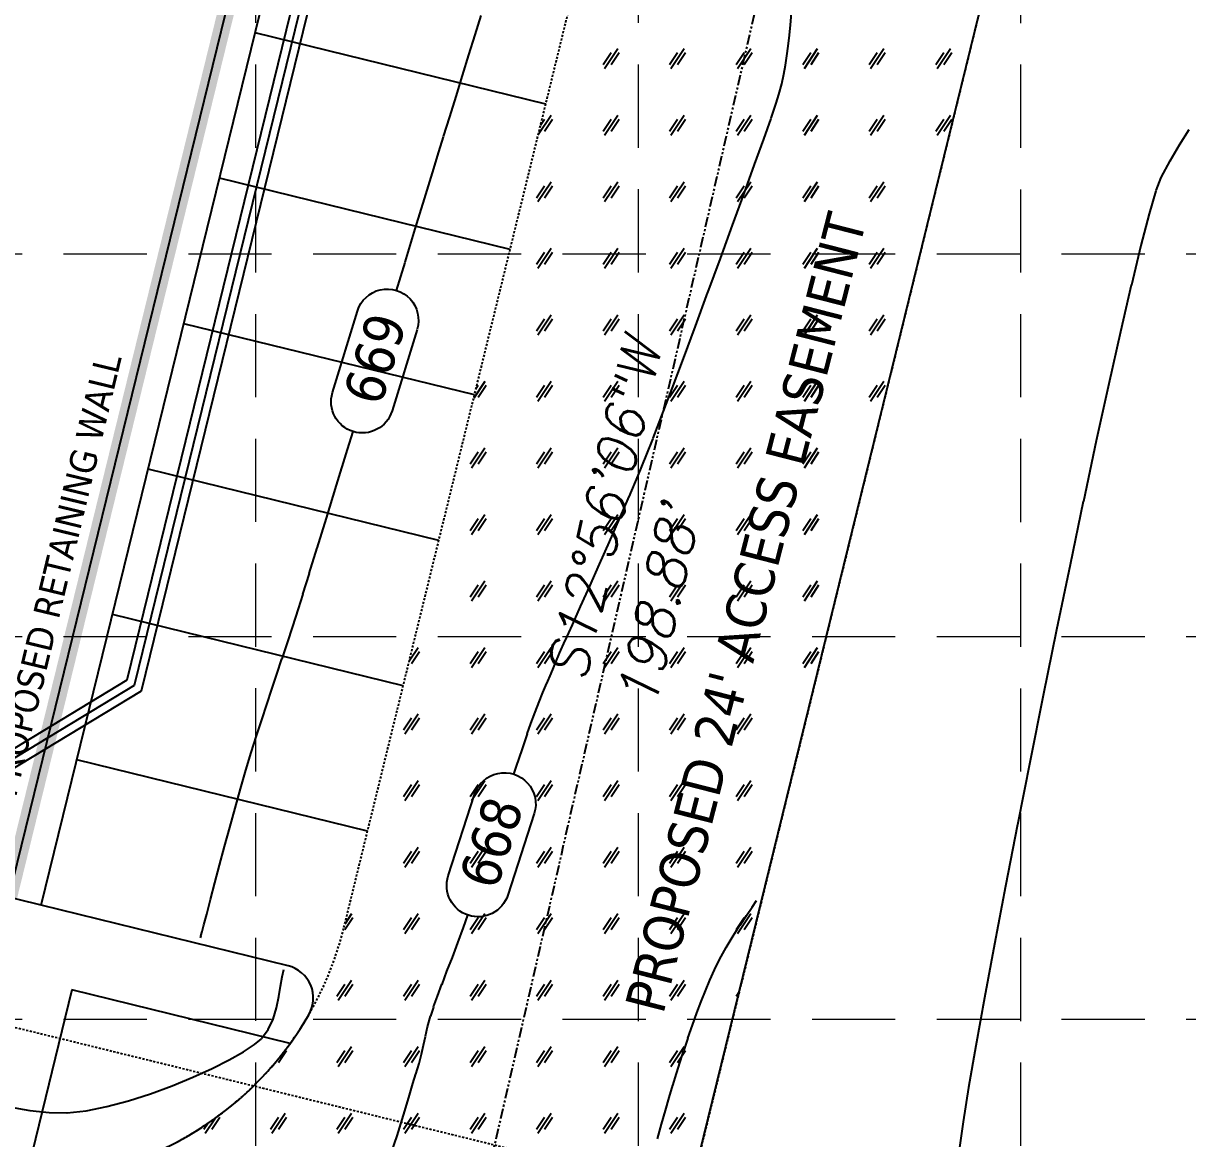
# Model space of a CAD drawing. Header units: inches. Extents: x 6967 to 7890, y 13663 to 15138.
# Drawn here: x 7506.7 to 7576.7, y 14117.3 to 14184.3 of the extents above; entities that cross this region are included whole.
import ezdxf

# ---------------------------------------------------------------- set-up
doc = ezdxf.new("R2010")
doc.units = ezdxf.units.IN
doc.header["$MEASUREMENT"] = 0
for name, pattern in [('DASHED', [0.75, 0.5, -0.25]), ('HIDDEN', [0.375, 0.25, -0.125]), ('XGWI003AR$0$HIDDEN2', [0.1875, 0.125, -0.0625]), ('xGWI003pt$0$HIDDEN2', [0.1875, 0.125, -0.0625]), ('xGWI003pt$0$PHANTOM2', [1.25, 0.625, -0.125, 0.125, -0.125, 0.125, -0.125])]:
    doc.linetypes.add(name, pattern=pattern)
for name, color, linetype in [('C-ANNO-SITE-TEXT-N', 2, 'Continuous'), ('C-SITE-BLDG-STBK-N', 7, 'DASHED'), ('GRID', 254, 'HIDDEN'), ('PC', 35, 'Continuous'), ('STORM', 5, 'Continuous'), ('XGWI003AR$0$C-ESMT-ACCS-HTCH-N', 11, 'Continuous'), ('XGWI003AR$0$C-ESMT-ACCS-N', 2, 'XGWI003AR$0$HIDDEN2'), ('XGWI003AR$0$C-PKNG-CURB-FACE-N', 4, 'Continuous'), ('XGWI003AR$0$C-PKNG-STRP-N', 6, 'Continuous'), ('XGWI003AR$0$C-SITE-WALK-N', 2, 'Continuous'), ('XGWI003AR$0$C-STRC-WALL-N', 15, 'XGWI003AR$0$TRACKS'), ('xGWI003pt$0$C-ANNO-BNDY-N', 7, 'Continuous'), ('xGWI003pt$0$C-BNDY-E', 3, 'xGWI003pt$0$PHANTOM2'), ('xGWI003pt$0$C-BNDY-N', 1, 'xGWI003pt$0$PHANTOM2'), ('xGWI003pt$0$TXU-ESMT', 2, 'xGWI003pt$0$HIDDEN2')]:
    doc.layers.add(name, color=color, linetype=linetype)
doc.styles.add('L40', font='TAHOMA.TTF', dxfattribs={"height": 1.6})
doc.styles.add('L50', font='TAHOMA.TTF', dxfattribs={"height": 2})
doc.styles.add('L80', font='TAHOMA.TTF', dxfattribs={"height": 3.2})
doc.styles.add('xGWI003pt$0$ROMANS', font='romans.shx', dxfattribs={"oblique": 13, "height": 2.4})
doc.linetypes.add('XGWI003AR$0$TRACKS', pattern='A,0.15,[130,ltypeshp.shx,S=0.25,R=0,X=0,Y=0],0.15', length=0.3)

msp = doc.modelspace()

# ---------------------------------------------------------------- linework, layer by layer
at = {"layer": 'C-SITE-BLDG-STBK-N'}
msp.add_arc((6024.673, 7268.021), 6960.55, 76.3001427, 80.6559403, dxfattribs=at)
at = {"layer": 'GRID', "color": 252, "linetype": 'HIDDEN', "lineweight": 0, "ltscale": 20}
for p, q in [((7520.646, 13779.362), (7520.646, 15113.571)), ((7543.648, 13779.358), (7543.648, 15113.571)), ((7566.65, 13779.354), (7566.65, 15113.571)), ((6991.593, 14170.477), (7865.68, 14170.477)), ((6991.593, 14147.475), (7865.68, 14147.475)), ((6991.593, 14124.472), (7865.68, 14124.472))]:
    msp.add_line(p, q, dxfattribs=at)
at = {"layer": 'PC', "color": 25}
for points, elevation in [([(7533.833, 14183.653), (7534.192, 14184.807)], 669), ([(7552.803, 14184.239), (7552.864, 14184.95)], 668), ([(7552.655, 14182.966), (7552.739, 14183.634)], 668), ([(7533.072, 14181.196), (7533.457, 14182.44)], 669), ([(7552.266, 14180.704), (7552.393, 14181.283)], 668), ([(7576.752, 14177.938), (7576.158, 14177.017)], 668), ([(7550.64, 14175.854), (7551.185, 14177.379)], 668), ([(7576.158, 14177.017), (7575.599, 14176.06)], 668), ([(7531.266, 14175.347), (7531.654, 14176.61)], 669), ([(7550.011, 14174.111), (7550.64, 14175.854)], 668), ([(7549.319, 14172.21), (7550.011, 14174.111)], 668), ([(7574.77, 14174.277), (7574.363, 14172.891)], 668), ([(7574.363, 14172.891), (7573.865, 14170.976)], 668), ([(7548.586, 14170.208), (7549.319, 14172.21)], 668), ([(7572.637, 14165.799), (7571.933, 14162.661)], 668), ([(7571.933, 14162.661), (7571.184, 14159.238)], 668), ([(7544.535, 14159.391), (7545.061, 14160.757)], 668), ([(7526.167, 14158.714), (7526.498, 14159.794)], 669), ([(7543.636, 14157.16), (7544.12, 14158.338)], 668), ([(7524.896, 14154.58), (7525.508, 14156.57)], 669), ([(7542.516, 14154.541), (7543.095, 14155.882)], 668), ([(7541.916, 14153.174), (7542.516, 14154.541)], 668), ([(7541.314, 14151.817), (7541.916, 14153.174)], 668), ([(7540.177, 14149.28), (7540.728, 14150.507)], 668), ([(7523.212, 14149.146), (7523.488, 14150.025)], 669), ([(7522.872, 14148.085), (7523.212, 14149.146)], 669), ([(7522.226, 14146.132), (7522.544, 14147.086)], 669), ([(7538.916, 14146.466), (7539.253, 14147.224)], 668), ([(7538.687, 14145.939), (7538.916, 14146.466)], 668), ([(7521.609, 14144.3), (7521.915, 14145.208)], 669), ([(7521.304, 14143.391), (7521.609, 14144.3)], 669), ([(7537.444, 14142.934), (7537.68, 14143.539)], 668), ([(7536.972, 14141.63), (7537.185, 14142.242)], 668), ([(7520.376, 14140.506), (7520.69, 14141.509)], 669), ([(7519.076, 14135.998), (7519.397, 14137.162)], 669), ([(7518.468, 14133.727), (7518.765, 14134.846)], 669), ([(7517.93, 14131.672), (7518.188, 14132.662)], 669), ([(7565.728, 14132.463), (7565.063, 14128.972)], 668), ([(7550.487, 14131.199), (7550.753, 14131.604)], 667), ([(7548.927, 14128.787), (7549.344, 14129.48)], 667), ([(7548.531, 14128.059), (7548.927, 14128.787)], 667), ([(7532.143, 14127.345), (7532.464, 14128.182)], 668), ([(7548.224, 14127.429), (7548.531, 14128.059)], 667), ([(7531.844, 14126.563), (7532.143, 14127.345)], 668), ([(7522.036, 14125.824), (7522.141, 14126.461)], 669), ([(7522.141, 14126.461), (7522.233, 14127.016)], 669), ([(7547.174, 14124.84), (7547.427, 14125.525)], 667), ([(7521.396, 14123.842), (7521.687, 14124.473)], 669), ([(7520.995, 14123.297), (7521.396, 14123.842)], 669), ([(7530.842, 14123.437), (7530.977, 14124.006)], 668), ([(7516.863, 14120.976), (7518.018, 14121.504)], 669), ([(7545.94, 14121.204), (7546.16, 14121.906)], 667), ([(7530.098, 14120.608), (7530.272, 14121.173)], 668), ([(7529.852, 14119.761), (7530.098, 14120.608)], 668), ([(7512.997, 14119.555), (7514.316, 14119.979)], 669), ([(7545.284, 14118.978), (7545.507, 14119.751)], 667), ([(7507.062, 14118.974), (7508.227, 14118.856)], 669), ([(7510.448, 14118.966), (7511.695, 14119.21)], 669), ([(7545.049, 14118.159), (7545.284, 14118.978)], 667)]:
    msp.add_lwpolyline(points, dxfattribs=dict(at, elevation=elevation))
at = {"layer": 'PC', "color": 25, "extrusion": (0.994281, -0.106791, 0), "elevation": 5994.863}
msp.add_lwpolyline([(14909.089, 668), (14909.698, 668)], dxfattribs=at)
at = {"layer": 'PC', "color": 25, "extrusion": (0.955109, -0.296254, 0), "elevation": 2993.677}
msp.add_lwpolyline([(15777.594, 669), (15778.864, 669)], dxfattribs=at)
at = {"layer": 'PC', "color": 25, "extrusion": (0.988577, -0.150717, 0), "elevation": 5328.779}
msp.add_lwpolyline([(15158.117, 668), (15158.672, 668)], dxfattribs=at)
at = {"layer": 'PC', "color": 25, "extrusion": (0.991349, -0.131253, 0), "elevation": 5625.755}
msp.add_lwpolyline([(15050.983, 668), (15051.578, 668)], dxfattribs=at)
at = {"layer": 'PC', "color": 25, "extrusion": (0.98352, -0.180801, 0), "elevation": 4863.945}
msp.add_lwpolyline([(15313.049, 668), (15313.603, 668)], dxfattribs=at)
at = {"layer": 'PC', "color": 25, "extrusion": (0.955232, -0.295858, 0), "elevation": 3000.212}
msp.add_lwpolyline([(15773.74, 669), (15775.05, 669)], dxfattribs=at)
at = {"layer": 'PC', "color": 25, "extrusion": (0.968854, -0.247634, 0), "elevation": 3805.418}
msp.add_lwpolyline([(15608.553, 668), (15609.224, 668)], dxfattribs=at)
at = {"layer": 'PC', "color": 25, "extrusion": (0.955323, -0.295564, 0), "elevation": 3005.073}
msp.add_lwpolyline([(15771.525, 669), (15772.815, 669)], dxfattribs=at)
at = {"layer": 'PC', "color": 25, "extrusion": (0.953749, -0.300604, 0), "elevation": 2940.228}
msp.add_lwpolyline([(15793.862, 668), (15794.404, 668)], dxfattribs=at)
at = {"layer": 'PC', "color": 25, "extrusion": (0.946149, -0.32373, 0), "elevation": 2554.916}
msp.add_lwpolyline([(15859.788, 668), (15860.751, 668)], dxfattribs=at)
at = {"layer": 'PC', "color": 25, "extrusion": (0.955442, -0.295178, 0), "elevation": 3011.437}
msp.add_lwpolyline([(15769.068, 669), (15770.311, 669)], dxfattribs=at)
at = {"layer": 'PC', "color": 25, "extrusion": (0.943218, -0.332174, 0), "elevation": 2413.059}
msp.add_lwpolyline([(15880.668, 668), (15881.99, 668)], dxfattribs=at)
at = {"layer": 'PC', "color": 25, "extrusion": (0.955726, -0.29426, 0), "elevation": 3026.591}
msp.add_lwpolyline([(15765.21, 669), (15766.166, 669)], dxfattribs=at)
at = {"layer": 'PC', "color": 25, "extrusion": (0.882162, -0.470946, 0), "elevation": 6.745}
msp.add_lwpolyline([(16073.28, 668), (16072.159, 668)], dxfattribs=at)
at = {"layer": 'PC', "color": 25, "extrusion": (0.956039, -0.29324, 0), "elevation": 3043.41}
msp.add_lwpolyline([(15759.017, 669), (15760.65, 669)], dxfattribs=at)
at = {"layer": 'PC', "color": 25, "extrusion": (0.934967, -0.354735, 0), "elevation": 2054.038}
msp.add_lwpolyline([(15940.366, 668), (15939.517, 668)], dxfattribs=at)
at = {"layer": 'PC', "color": 25, "extrusion": (0.956089, -0.293078, 0), "elevation": 3046.076}
msp.add_lwpolyline([(15756.61, 669), (15758.502, 669)], dxfattribs=at)
at = {"layer": 'PC', "color": 25, "extrusion": (0.956111, -0.293006, 0), "elevation": 3047.264}
msp.add_lwpolyline([(15754.281, 669), (15756.38, 669)], dxfattribs=at)
at = {"layer": 'PC', "color": 25, "extrusion": (0.971718, -0.236144, 0), "elevation": 4013.276}
msp.add_lwpolyline([(15558.714, 668), (15556.261, 668)], dxfattribs=at)
at = {"layer": 'PC', "color": 25, "extrusion": (0.956114, -0.292994, 0), "elevation": 3047.464}
msp.add_lwpolyline([(15752.478, 669), (15754.242, 669)], dxfattribs=at)
at = {"layer": 'PC', "color": 25, "extrusion": (0.938385, -0.345591, 0), "elevation": 2186.384}
msp.add_lwpolyline([(15903.66, 668), (15905.837, 668)], dxfattribs=at)
at = {"layer": 'PC', "color": 25, "extrusion": (0.974112, -0.226068, 0), "elevation": 4174.164}
msp.add_lwpolyline([(15513.864, 668), (15510.998, 668)], dxfattribs=at)
at = {"layer": 'PC', "color": 25, "extrusion": (0.937734, -0.347353, 0), "elevation": 2156.503}
msp.add_lwpolyline([(15905.579, 668), (15907.739, 668)], dxfattribs=at)
at = {"layer": 'PC', "color": 25, "linetype": 'Continuous'}
for points, elevation in [([(7525.256, 14162.134), (7526.761, 14167.041)], 669), ([(7532.219, 14133.084), (7533.804, 14137.984)], 668), ([(7537.386, 14136.825), (7535.801, 14131.925)], 668)]:
    msp.add_lwpolyline(points, dxfattribs=dict(at, elevation=elevation))
at = {"layer": 'PC', "color": 25, "linetype": 'Continuous', "extrusion": (0.956079, -0.293108, 0), "elevation": 3047.462}
msp.add_lwpolyline([(15750.967, 669), (15745.835, 669)], dxfattribs=at)
at = {"layer": 'PC', "color": 25, "extrusion": (0.937014, -0.349293, 0), "elevation": 2123.587}
msp.add_lwpolyline([(15907.927, 668), (15910.007, 668)], dxfattribs=at)
at = {"layer": 'PC', "color": 25, "extrusion": (0.936143, -0.35162, 0), "elevation": 2084.058}
msp.add_lwpolyline([(15911.216, 668), (15913.154, 668)], dxfattribs=at)
at = {"layer": 'PC', "color": 25, "extrusion": (0.934987, -0.354682, 0), "elevation": 2031.973}
msp.add_lwpolyline([(15916.22, 668), (15917.952, 668)], dxfattribs=at)
at = {"layer": 'PC', "color": 25, "extrusion": (0.930272, -0.36687, 0), "elevation": 1823.822}
msp.add_lwpolyline([(15938.819, 668), (15939.951, 668)], dxfattribs=at)
at = {"layer": 'PC', "color": 25, "extrusion": (0.955909, -0.293661, 0), "elevation": 3036.466}
msp.add_lwpolyline([(15742.352, 669), (15744.594, 669)], dxfattribs=at)
at = {"layer": 'PC', "color": 25, "extrusion": (0.977846, -0.209324, 0), "elevation": 4439.586}
msp.add_lwpolyline([(15430.39, 668), (15426.661, 668)], dxfattribs=at)
at = {"layer": 'PC', "color": 25, "extrusion": (0.920909, -0.389778, 0), "elevation": 1428.859}
msp.add_lwpolyline([(15976.409, 668), (15977.796, 668)], dxfattribs=at)
at = {"layer": 'PC', "color": 25, "extrusion": (0.978617, -0.205693, 0), "elevation": 4496.816}
msp.add_lwpolyline([(15410.076, 668), (15406.185, 668)], dxfattribs=at)
at = {"layer": 'PC', "color": 25, "extrusion": (0.955646, -0.294519, 0), "elevation": 3022.337}
msp.add_lwpolyline([(15741.117, 669), (15742.988, 669)], dxfattribs=at)
at = {"layer": 'PC', "color": 25, "extrusion": (0.955407, -0.295293, 0), "elevation": 3009.583}
msp.add_lwpolyline([(15741.953, 669), (15743.56, 669)], dxfattribs=at)
at = {"layer": 'PC', "color": 25, "extrusion": (0.912947, -0.408078, 0), "elevation": 1109.775}
msp.add_lwpolyline([(15995.869, 668), (15997.304, 668)], dxfattribs=at)
at = {"layer": 'PC', "color": 25, "extrusion": (0.979286, -0.20248, 0), "elevation": 4547.356}
msp.add_lwpolyline([(15391.343, 668), (15387.352, 668)], dxfattribs=at)
at = {"layer": 'PC', "color": 25, "extrusion": (0.955004, -0.296593, 0), "elevation": 2988.159}
msp.add_lwpolyline([(15744.744, 669), (15746.034, 669)], dxfattribs=at)
at = {"layer": 'PC', "color": 25, "extrusion": (0.911938, -0.410327, 0), "elevation": 1070.343}
msp.add_lwpolyline([(15995.998, 668), (15997.212, 668)], dxfattribs=at)
at = {"layer": 'PC', "color": 25, "extrusion": (0.950238, -0.311525, 0), "elevation": 2741.038}
msp.add_lwpolyline([(15786.558, 669), (15787.61, 669)], dxfattribs=at)
at = {"layer": 'PC', "color": 25, "extrusion": (0.912251, -0.409632, 0), "elevation": 1082.538}
msp.add_lwpolyline([(15994.136, 668), (15995.177, 668)], dxfattribs=at)
at = {"layer": 'PC', "color": 25, "extrusion": (0.979897, -0.199505, 0), "elevation": 4594.069}
msp.add_lwpolyline([(15373.47, 668), (15369.441, 668)], dxfattribs=at)
at = {"layer": 'PC', "color": 25, "extrusion": (0.947718, -0.319109, 0), "elevation": 2614.784}
msp.add_lwpolyline([(15805.981, 669), (15806.955, 669)], dxfattribs=at)
at = {"layer": 'PC', "color": 25, "extrusion": (0.920619, -0.390461, 0), "elevation": 1416.823}
msp.add_lwpolyline([(15965.851, 668), (15966.59, 668)], dxfattribs=at)
at = {"layer": 'PC', "color": 25, "extrusion": (0.922188, -0.386742, 0), "elevation": 1481.252}
msp.add_lwpolyline([(15958.745, 668), (15959.352, 668)], dxfattribs=at)
at = {"layer": 'PC', "color": 25, "extrusion": (0.920324, -0.391156, 0), "elevation": 1404.772}
msp.add_lwpolyline([(15966.266, 668), (15966.916, 668)], dxfattribs=at)
at = {"layer": 'PC', "color": 25, "extrusion": (0.9262, -0.377032, 0), "elevation": 1648.833}
msp.add_lwpolyline([(15941.696, 668), (15942.303, 668)], dxfattribs=at)
at = {"layer": 'PC', "color": 25, "extrusion": (0.980479, -0.196622, 0), "elevation": 4639.258}
msp.add_lwpolyline([(15355.861, 668), (15351.858, 668)], dxfattribs=at)
at = {"layer": 'PC', "color": 25, "extrusion": (0.949606, -0.313446, 0), "elevation": 2709.092}
msp.add_lwpolyline([(15787.197, 669), (15788.171, 669)], dxfattribs=at)
at = {"layer": 'PC', "color": 25, "extrusion": (0.951665, -0.307139, 0), "elevation": 2813.774}
msp.add_lwpolyline([(15767.87, 669), (15768.876, 669)], dxfattribs=at)
at = {"layer": 'PC', "color": 25, "extrusion": (0.936611, -0.35037, 0), "elevation": 2104.39}
msp.add_lwpolyline([(15886.589, 668), (15887.327, 668)], dxfattribs=at)
at = {"layer": 'PC', "color": 25, "extrusion": (0.948713, -0.31614, 0), "elevation": 2679.692}
msp.add_lwpolyline([(15798.132, 668), (15799.079, 668)], dxfattribs=at)
at = {"layer": 'PC', "color": 25, "extrusion": (0.956953, -0.290244, 0), "elevation": 3092.442}
msp.add_lwpolyline([(15713.426, 669), (15714.54, 669)], dxfattribs=at)
at = {"layer": 'PC', "color": 25, "extrusion": (0.950531, -0.31063, 0), "elevation": 2771.309}
msp.add_lwpolyline([(15781.141, 668), (15782.318, 668)], dxfattribs=at)
at = {"layer": 'PC', "color": 25, "extrusion": (0.981062, -0.193694, 0), "elevation": 4685.061}
msp.add_lwpolyline([(15337.941, 668), (15334.025, 668)], dxfattribs=at)
at = {"layer": 'PC', "color": 25, "extrusion": (0.959813, -0.28064, 0), "elevation": 3249.751}
msp.add_lwpolyline([(15680.476, 669), (15681.648, 669)], dxfattribs=at)
at = {"layer": 'PC', "color": 25, "extrusion": (0.951387, -0.307999, 0), "elevation": 2814.948}
msp.add_lwpolyline([(15772.978, 668), (15773.415, 668)], dxfattribs=at)
at = {"layer": 'PC', "color": 25, "extrusion": (0.962207, -0.272318, 0), "elevation": 3385.416}
msp.add_lwpolyline([(15650.547, 669), (15651.747, 669)], dxfattribs=at)
at = {"layer": 'PC', "color": 25, "extrusion": (0.981673, -0.190573, 0), "elevation": 4733.801}
msp.add_lwpolyline([(15319.049, 668), (15315.283, 668)], dxfattribs=at)
at = {"layer": 'PC', "color": 25, "extrusion": (0.965415, -0.260718, 0), "elevation": 3573.523}
msp.add_lwpolyline([(15606.269, 669), (15607.462, 669)], dxfattribs=at)
at = {"layer": 'PC', "color": 25, "extrusion": (0.967185, -0.254071, 0), "elevation": 3680.776}
msp.add_lwpolyline([(15579.062, 669), (15580.163, 669)], dxfattribs=at)
at = {"layer": 'PC', "color": 25, "extrusion": (0.967714, -0.25205, 0), "elevation": 3713.32}
msp.add_lwpolyline([(15569.39, 669), (15570.314, 669)], dxfattribs=at)
at = {"layer": 'PC', "color": 25, "extrusion": (0.967426, -0.253155, 0), "elevation": 3695.537}
msp.add_lwpolyline([(15572.968, 669), (15573.621, 669)], dxfattribs=at)
at = {"layer": 'PC', "color": 25, "extrusion": (0.942001, -0.335609, 0), "elevation": 2354.07}
msp.add_lwpolyline([(15838.647, 668), (15839.439, 668)], dxfattribs=at)
at = {"layer": 'PC', "color": 25, "extrusion": (0.829597, -0.558362, 0), "elevation": -1626.464}
msp.add_lwpolyline([(15937.811, 667), (15938.507, 667)], dxfattribs=at)
at = {"layer": 'PC', "color": 25, "extrusion": (0.826772, -0.562537, 0), "elevation": -1706.791}
msp.add_lwpolyline([(15930.106, 667), (15930.709, 667)], dxfattribs=at)
at = {"layer": 'PC', "color": 25, "extrusion": (0.96683, -0.255422, 0), "elevation": 3659.023}
msp.add_lwpolyline([(15581.156, 669), (15581.588, 669)], dxfattribs=at)
at = {"layer": 'PC', "color": 25, "extrusion": (0.937995, -0.346648, 0), "elevation": 2167.909}
msp.add_lwpolyline([(15864.224, 668), (15865.199, 668)], dxfattribs=at)
at = {"layer": 'PC', "color": 25, "extrusion": (0.840132, -0.542382, 0), "elevation": -1321.129}
msp.add_lwpolyline([(15965.257, 667), (15966.021, 667)], dxfattribs=at)
at = {"layer": 'PC', "color": 25, "extrusion": (0.965473, -0.260505, 0), "elevation": 3577.004}
msp.add_lwpolyline([(15599.812, 669), (15599.932, 669)], dxfattribs=at)
at = {"layer": 'PC', "color": 25, "extrusion": (0.966095, -0.258186, 0), "elevation": 3614.441}
msp.add_lwpolyline([(15591.3, 669), (15591.558, 669)], dxfattribs=at)
at = {"layer": 'PC', "color": 25, "extrusion": (0.935239, -0.354017, 0), "elevation": 2043.044}
msp.add_lwpolyline([(15879.846, 668), (15880.788, 668)], dxfattribs=at)
at = {"layer": 'PC', "color": 25, "extrusion": (0.98313, -0.182907, 0), "elevation": 4853.152}
msp.add_lwpolyline([(15274.324, 668), (15271.045, 668)], dxfattribs=at)
at = {"layer": 'PC', "color": 25, "extrusion": (0.973317, -0.229464, 0), "elevation": 4079.871}
msp.add_lwpolyline([(15476.15, 669), (15476.593, 669)], dxfattribs=at)
at = {"layer": 'PC', "color": 25, "extrusion": (0.911814, -0.410604, 0), "elevation": 1081.798}
msp.add_lwpolyline([(15980.232, 667), (15980.916, 667)], dxfattribs=at)
at = {"layer": 'PC', "color": 25, "extrusion": (0.936194, -0.351484, 0), "elevation": 2086.001}
msp.add_lwpolyline([(15871.758, 668), (15872.525, 668)], dxfattribs=at)
at = {"layer": 'PC', "color": 25, "extrusion": (0.92304, -0.384703, 0), "elevation": 1532.425}
msp.add_lwpolyline([(15942.647, 667), (15943.33, 667)], dxfattribs=at)
at = {"layer": 'PC', "color": 25, "extrusion": (0.978279, -0.20729, 0), "elevation": 4430.504}
msp.add_lwpolyline([(15377.558, 669), (15378.25, 669)], dxfattribs=at)
at = {"layer": 'PC', "color": 25, "extrusion": (0.940878, -0.338745, 0), "elevation": 2301.227}
msp.add_lwpolyline([(15841.3, 668), (15841.984, 668)], dxfattribs=at)
at = {"layer": 'PC', "color": 25, "extrusion": (0.931756, -0.363084, 0), "elevation": 1903.604}
msp.add_lwpolyline([(15901.899, 667), (15902.598, 667)], dxfattribs=at)
at = {"layer": 'PC', "color": 25, "extrusion": (0.984097, -0.177634, 0), "elevation": 4934.944}
msp.add_lwpolyline([(15244.81, 668), (15241.87, 668)], dxfattribs=at)
at = {"layer": 'PC', "color": 25, "extrusion": (0.95672, -0.291011, 0), "elevation": 3085.769}
msp.add_lwpolyline([(15702.055, 669), (15702.76, 669)], dxfattribs=at)
at = {"layer": 'PC', "color": 25, "extrusion": (0.949106, -0.314958, 0), "elevation": 2699.201}
msp.add_lwpolyline([(15777.776, 668), (15778.364, 668)], dxfattribs=at)
at = {"layer": 'PC', "color": 25, "extrusion": (0.961962, -0.273182, 0), "elevation": 3386.092}
msp.add_lwpolyline([(15644.09, 668), (15644.752, 668)], dxfattribs=at)
at = {"layer": 'PC', "color": 25, "extrusion": (0.941564, -0.336834, 0), "elevation": 2348.418}
msp.add_lwpolyline([(15840.811, 667), (15841.587, 667)], dxfattribs=at)
at = {"layer": 'PC', "color": 25, "extrusion": (0.943199, -0.332227, 0), "elevation": 2425.826}
msp.add_lwpolyline([(15828.304, 667), (15829.142, 667)], dxfattribs=at)
at = {"layer": 'PC', "color": 25, "extrusion": (0.546604, -0.837391, 0), "elevation": -7715.658}
msp.add_lwpolyline([(14016.522, 669), (14017.313, 669)], dxfattribs=at)
at = {"layer": 'PC', "color": 25, "extrusion": (0.641749, -0.766915, 0), "elevation": -6004.775}
msp.add_lwpolyline([(14831.018, 669), (14831.573, 669)], dxfattribs=at)
at = {"layer": 'PC', "color": 25, "extrusion": (0.977018, -0.213158, 0), "elevation": 4347.252}
msp.add_lwpolyline([(15403.014, 668), (15403.56, 668)], dxfattribs=at)
at = {"layer": 'PC', "color": 25, "extrusion": (0.978244, -0.207457, 0), "elevation": 4437}
msp.add_lwpolyline([(15377.948, 668), (15378.494, 668)], dxfattribs=at)
at = {"layer": 'PC', "color": 25, "extrusion": (0.945862, -0.32457, 0), "elevation": 2554.072}
msp.add_lwpolyline([(15807.364, 667), (15808.117, 667)], dxfattribs=at)
at = {"layer": 'PC', "color": 25, "extrusion": (-0.491111, 0.871097, 0), "elevation": 8608.964}
msp.add_lwpolyline([(-13485.299, 669), (-13486.289, 669)], dxfattribs=at)
at = {"layer": 'PC', "color": 25, "extrusion": (0.969125, -0.246569, 0), "elevation": 3815.973}
msp.add_lwpolyline([(15542.576, 668), (15543.159, 668)], dxfattribs=at)
at = {"layer": 'PC', "color": 25, "extrusion": (0.950379, -0.311093, 0), "elevation": 2778.486}
msp.add_lwpolyline([(15768.728, 667), (15769.466, 667)], dxfattribs=at)
at = {"layer": 'PC', "color": 25, "extrusion": (0.985372, -0.170416, 0), "elevation": 5046.534}
msp.add_lwpolyline([(15205.287, 668), (15202.747, 668)], dxfattribs=at)
at = {"layer": 'PC', "color": 25, "extrusion": (-0.450622, 0.892715, 0), "elevation": 9218.689}
msp.add_lwpolyline([(-13074.909, 669), (-13076.059, 669)], dxfattribs=at)
at = {"layer": 'PC', "color": 25, "extrusion": (0.95504, -0.296478, 0), "elevation": 3005.095}
msp.add_lwpolyline([(15718.84, 668), (15719.501, 668)], dxfattribs=at)
at = {"layer": 'PC', "color": 25, "extrusion": (0.382409, -0.923993, 0), "elevation": -10173.169}
msp.add_lwpolyline([(12344.17, 669), (12345.518, 669)], dxfattribs=at)
at = {"layer": 'PC', "color": 25, "extrusion": (0.957258, -0.289236, 0), "elevation": 3139.054}
msp.add_lwpolyline([(15699.442, 667), (15700.189, 667)], dxfattribs=at)
at = {"layer": 'PC', "color": 25, "extrusion": (0.346821, -0.937932, 0), "elevation": -10637.454}
msp.add_lwpolyline([(11945.012, 669), (11946.399, 669)], dxfattribs=at)
at = {"layer": 'PC', "color": 25, "extrusion": (0.959444, -0.2819, 0), "elevation": 3259.127}
msp.add_lwpolyline([(15674.187, 667), (15674.956, 667)], dxfattribs=at)
at = {"layer": 'PC', "color": 25, "extrusion": (0.987203, -0.15947, 0), "elevation": 5214.939}
msp.add_lwpolyline([(15145.805, 668), (15143.728, 668)], dxfattribs=at)
at = {"layer": 'PC', "color": 25, "extrusion": (0.256382, -0.966575, 0), "elevation": -11721.417}
msp.add_lwpolyline([(10880.534, 669), (10881.881, 669)], dxfattribs=at)
at = {"layer": 'PC', "color": 25, "extrusion": (0.958866, -0.283859, 0), "elevation": 3212.096}
msp.add_lwpolyline([(15675.262, 668), (15676.376, 668)], dxfattribs=at)
at = {"layer": 'PC', "color": 25, "extrusion": (-0.16746, -0.985879, 0), "elevation": -15176.733}
msp.add_lwpolyline([(5035.419, 669), (5036.684, 669)], dxfattribs=at)
at = {"layer": 'PC', "color": 25, "extrusion": (-0.010085, -0.999949, 0), "elevation": -14193.856}
msp.add_lwpolyline([(7365.46, 669), (7366.524, 669)], dxfattribs=at)
at = {"layer": 'PC', "color": 25, "extrusion": (0.103833, -0.994595, 0), "elevation": -13262.814}
msp.add_lwpolyline([(8934.707, 669), (8935.87, 669)], dxfattribs=at)
at = {"layer": 'PC', "color": 25, "extrusion": (0.954262, -0.298972, 0), "elevation": 2964.055}
msp.add_lwpolyline([(15722.76, 668), (15724.05, 668)], dxfattribs=at)
at = {"layer": 'PC', "color": 25, "extrusion": (0.961371, -0.275257, 0), "elevation": 3367.465}
msp.add_lwpolyline([(15648.7, 667), (15649.612, 667)], dxfattribs=at)
at = {"layer": 'PC', "color": 25, "extrusion": (0.990134, -0.140125, 0), "elevation": 5510.237}
msp.add_lwpolyline([(15038.795, 668), (15037.242, 668)], dxfattribs=at)
at = {"layer": 'PC', "color": 25, "extrusion": (0.946716, -0.322071, 0), "elevation": 2581.139}
msp.add_lwpolyline([(15788.729, 668), (15790.14, 668)], dxfattribs=at)
at = {"layer": 'PC', "color": 25, "linetype": 'Continuous', "extrusion": (0, 0, -1)}
for centre, radius, start, end in [((-7528.552, 14166.491, -669), 1.874, 17.04409, 197.04409), ((-7527.048, 14161.585, -669), 1.874, 197.04409, 17.04409), ((-7535.595, 14137.405, -668), 1.882, 17.93028, 197.93028), ((-7534.01, 14132.505, -668), 1.882, 197.93028, 17.93028)]:
    msp.add_arc(centre, radius, start, end, dxfattribs=at)
at = {"layer": 'STORM'}
for p, q in [((7527.123, 14202.878), (7512.902, 14144.857)), ((7527.578, 14202.634), (7513.338, 14144.537)), ((7513.774, 14144.217), (7528.033, 14202.389)), ((7512.902, 14144.857), (7487.814, 14129.647)), ((7513.338, 14144.537), (7487.896, 14129.112)), ((7487.978, 14128.577), (7513.774, 14144.217))]:
    msp.add_line(p, q, dxfattribs=at)
at = {"layer": 'XGWI003AR$0$C-ESMT-ACCS-HTCH-N', "color": 255, "linetype": 'Continuous'}
for p, q in [((7542.009, 14182.556), (7541.529, 14181.836)), ((7542.409, 14182.796), (7541.609, 14181.596)), ((7542.489, 14182.556), (7542.009, 14181.836)), ((7546.009, 14182.556), (7545.529, 14181.836)), ((7546.409, 14182.796), (7545.609, 14181.596)), ((7546.489, 14182.556), (7546.009, 14181.836)), ((7550.009, 14182.556), (7549.529, 14181.836)), ((7550.409, 14182.796), (7549.609, 14181.596)), ((7550.489, 14182.556), (7550.009, 14181.836)), ((7554.009, 14182.556), (7553.529, 14181.836)), ((7554.409, 14182.796), (7553.609, 14181.596)), ((7554.489, 14182.556), (7554.009, 14181.836)), ((7558.009, 14182.556), (7557.529, 14181.836)), ((7558.409, 14182.796), (7557.609, 14181.596)), ((7558.489, 14182.556), (7558.009, 14181.836)), ((7562.009, 14182.556), (7561.529, 14181.836)), ((7562.409, 14182.796), (7561.609, 14181.596)), ((7562.489, 14182.556), (7562.009, 14181.836)), ((7538.409, 14178.796), (7537.628, 14177.625)), ((7538.009, 14178.556), (7537.768, 14178.194)), ((7538.489, 14178.556), (7538.009, 14177.836)), ((7542.009, 14178.556), (7541.529, 14177.836)), ((7542.409, 14178.796), (7541.609, 14177.596)), ((7542.489, 14178.556), (7542.009, 14177.836)), ((7546.009, 14178.556), (7545.529, 14177.836)), ((7546.409, 14178.796), (7545.609, 14177.596)), ((7546.489, 14178.556), (7546.009, 14177.836)), ((7550.009, 14178.556), (7549.529, 14177.836)), ((7550.409, 14178.796), (7549.609, 14177.596)), ((7550.489, 14178.556), (7550.009, 14177.836)), ((7554.009, 14178.556), (7553.529, 14177.836)), ((7554.409, 14178.796), (7553.609, 14177.596)), ((7554.489, 14178.556), (7554.009, 14177.836)), ((7558.009, 14178.556), (7557.529, 14177.836)), ((7558.409, 14178.796), (7557.609, 14177.596)), ((7558.489, 14178.556), (7558.009, 14177.836)), ((7562.009, 14178.556), (7561.529, 14177.836)), ((7562.409, 14178.796), (7561.609, 14177.596)), ((7562.489, 14178.556), (7562.009, 14177.836)), ((7538.409, 14174.796), (7537.609, 14173.596)), ((7542.409, 14174.796), (7541.609, 14173.596)), ((7546.409, 14174.796), (7545.609, 14173.596)), ((7550.409, 14174.796), (7549.609, 14173.596)), ((7554.409, 14174.796), (7553.609, 14173.596)), ((7558.409, 14174.796), (7557.609, 14173.596)), ((7538.009, 14174.556), (7537.529, 14173.836)), ((7538.489, 14174.556), (7538.009, 14173.836)), ((7542.009, 14174.556), (7541.529, 14173.836)), ((7542.489, 14174.556), (7542.009, 14173.836)), ((7546.009, 14174.556), (7545.529, 14173.836)), ((7546.489, 14174.556), (7546.009, 14173.836)), ((7550.009, 14174.556), (7549.529, 14173.836)), ((7550.489, 14174.556), (7550.009, 14173.836)), ((7554.009, 14174.556), (7553.529, 14173.836)), ((7554.489, 14174.556), (7554.009, 14173.836)), ((7558.009, 14174.556), (7557.529, 14173.836)), ((7558.489, 14174.556), (7558.009, 14173.836)), ((7538.009, 14170.556), (7537.529, 14169.836)), ((7538.409, 14170.796), (7537.609, 14169.596)), ((7538.489, 14170.556), (7538.009, 14169.836)), ((7542.009, 14170.556), (7541.529, 14169.836)), ((7542.409, 14170.796), (7541.609, 14169.596)), ((7542.489, 14170.556), (7542.009, 14169.836)), ((7546.009, 14170.556), (7545.529, 14169.836)), ((7546.409, 14170.796), (7545.609, 14169.596)), ((7546.489, 14170.556), (7546.009, 14169.836)), ((7550.009, 14170.556), (7549.529, 14169.836)), ((7550.409, 14170.796), (7549.609, 14169.596)), ((7550.489, 14170.556), (7550.009, 14169.836)), ((7554.009, 14170.556), (7553.529, 14169.836)), ((7554.409, 14170.796), (7553.609, 14169.596)), ((7554.489, 14170.556), (7554.009, 14169.836)), ((7558.009, 14170.556), (7557.529, 14169.836)), ((7558.409, 14170.796), (7557.609, 14169.596)), ((7558.489, 14170.556), (7558.009, 14169.836)), ((7538.009, 14166.556), (7537.529, 14165.836)), ((7538.409, 14166.796), (7537.609, 14165.596)), ((7538.489, 14166.556), (7538.009, 14165.836)), ((7542.009, 14166.556), (7541.529, 14165.836)), ((7542.409, 14166.796), (7541.609, 14165.596)), ((7542.489, 14166.556), (7542.009, 14165.836)), ((7546.009, 14166.556), (7545.529, 14165.836)), ((7546.409, 14166.796), (7545.609, 14165.596)), ((7546.489, 14166.556), (7546.009, 14165.836)), ((7550.009, 14166.556), (7549.529, 14165.836)), ((7550.409, 14166.796), (7549.609, 14165.596)), ((7550.489, 14166.556), (7550.009, 14165.836)), ((7554.009, 14166.556), (7553.529, 14165.836)), ((7554.409, 14166.796), (7553.609, 14165.596)), ((7554.489, 14166.556), (7554.009, 14165.836)), ((7558.009, 14166.556), (7557.529, 14165.836)), ((7558.409, 14166.796), (7557.609, 14165.596)), ((7558.489, 14166.556), (7558.009, 14165.836)), ((7534.409, 14162.796), (7533.752, 14161.81)), ((7538.409, 14162.796), (7537.609, 14161.596)), ((7542.409, 14162.796), (7541.609, 14161.596)), ((7546.409, 14162.796), (7545.609, 14161.596)), ((7550.409, 14162.796), (7549.609, 14161.596)), ((7554.409, 14162.796), (7553.609, 14161.596)), ((7558.409, 14162.796), (7557.609, 14161.596)), ((7534.009, 14162.556), (7533.891, 14162.38)), ((7534.489, 14162.556), (7534.009, 14161.836)), ((7538.009, 14162.556), (7537.529, 14161.836)), ((7538.489, 14162.556), (7538.009, 14161.836)), ((7542.009, 14162.556), (7541.529, 14161.836)), ((7542.489, 14162.556), (7542.009, 14161.836)), ((7546.009, 14162.556), (7545.529, 14161.836)), ((7546.489, 14162.556), (7546.009, 14161.836)), ((7550.009, 14162.556), (7549.529, 14161.836)), ((7550.489, 14162.556), (7550.009, 14161.836)), ((7554.009, 14162.556), (7553.529, 14161.836)), ((7554.489, 14162.556), (7554.009, 14161.836)), ((7558.009, 14162.556), (7557.529, 14161.836)), ((7558.489, 14162.556), (7558.009, 14161.836)), ((7534.409, 14158.796), (7533.609, 14157.596)), ((7538.409, 14158.796), (7537.609, 14157.596)), ((7542.409, 14158.796), (7541.609, 14157.596)), ((7546.409, 14158.796), (7545.609, 14157.596)), ((7550.409, 14158.796), (7549.609, 14157.596)), ((7554.409, 14158.796), (7553.609, 14157.596)), ((7534.009, 14158.556), (7533.529, 14157.836)), ((7534.489, 14158.556), (7534.009, 14157.836)), ((7538.009, 14158.556), (7537.529, 14157.836)), ((7538.489, 14158.556), (7538.009, 14157.836)), ((7542.009, 14158.556), (7541.529, 14157.836)), ((7542.489, 14158.556), (7542.009, 14157.836)), ((7546.009, 14158.556), (7545.529, 14157.836)), ((7546.489, 14158.556), (7546.009, 14157.836)), ((7550.009, 14158.556), (7549.529, 14157.836)), ((7550.489, 14158.556), (7550.009, 14157.836)), ((7554.009, 14158.556), (7553.529, 14157.836)), ((7554.489, 14158.556), (7554.009, 14157.836)), ((7534.009, 14154.556), (7533.529, 14153.836)), ((7534.409, 14154.796), (7533.609, 14153.596)), ((7534.489, 14154.556), (7534.009, 14153.836)), ((7538.009, 14154.556), (7537.529, 14153.836)), ((7538.409, 14154.796), (7537.609, 14153.596)), ((7538.489, 14154.556), (7538.009, 14153.836)), ((7542.009, 14154.556), (7541.529, 14153.836)), ((7542.409, 14154.796), (7541.609, 14153.596)), ((7542.489, 14154.556), (7542.009, 14153.836)), ((7546.009, 14154.556), (7545.529, 14153.836)), ((7546.409, 14154.796), (7545.609, 14153.596)), ((7546.489, 14154.556), (7546.009, 14153.836)), ((7550.009, 14154.556), (7549.529, 14153.836)), ((7550.409, 14154.796), (7549.609, 14153.596)), ((7550.489, 14154.556), (7550.009, 14153.836)), ((7554.009, 14154.556), (7553.529, 14153.836)), ((7554.409, 14154.796), (7553.609, 14153.596)), ((7554.489, 14154.556), (7554.009, 14153.836)), ((7534.009, 14150.556), (7533.529, 14149.836)), ((7534.409, 14150.796), (7533.609, 14149.596)), ((7534.489, 14150.556), (7534.009, 14149.836)), ((7538.009, 14150.556), (7537.529, 14149.836)), ((7538.409, 14150.796), (7537.609, 14149.596)), ((7538.489, 14150.556), (7538.009, 14149.836)), ((7542.009, 14150.556), (7541.529, 14149.836)), ((7542.409, 14150.796), (7541.609, 14149.596)), ((7542.489, 14150.556), (7542.009, 14149.836)), ((7546.009, 14150.556), (7545.529, 14149.836)), ((7546.409, 14150.796), (7545.609, 14149.596)), ((7546.489, 14150.556), (7546.009, 14149.836)), ((7550.009, 14150.556), (7549.529, 14149.836)), ((7550.409, 14150.796), (7549.609, 14149.596)), ((7550.489, 14150.556), (7550.009, 14149.836)), ((7554.009, 14150.556), (7553.529, 14149.836)), ((7554.409, 14150.796), (7553.609, 14149.596)), ((7554.489, 14150.556), (7554.009, 14149.836)), ((7530.409, 14146.796), (7529.875, 14145.996)), ((7534.409, 14146.796), (7533.609, 14145.596)), ((7538.409, 14146.796), (7537.609, 14145.596)), ((7542.409, 14146.796), (7541.609, 14145.596)), ((7546.409, 14146.796), (7545.609, 14145.596)), ((7550.409, 14146.796), (7549.609, 14145.596)), ((7554.409, 14146.796), (7553.609, 14145.596)), ((7530.489, 14146.556), (7530.009, 14145.836)), ((7534.009, 14146.556), (7533.529, 14145.836)), ((7534.489, 14146.556), (7534.009, 14145.836)), ((7538.009, 14146.556), (7537.529, 14145.836)), ((7538.489, 14146.556), (7538.009, 14145.836)), ((7542.009, 14146.556), (7541.529, 14145.836)), ((7542.489, 14146.556), (7542.009, 14145.836)), ((7546.009, 14146.556), (7545.529, 14145.836)), ((7546.489, 14146.556), (7546.009, 14145.836)), ((7550.009, 14146.556), (7549.529, 14145.836)), ((7550.489, 14146.556), (7550.009, 14145.836)), ((7554.009, 14146.556), (7553.529, 14145.836)), ((7554.489, 14146.556), (7554.009, 14145.836)), ((7530.009, 14142.556), (7529.529, 14141.836)), ((7530.409, 14142.796), (7529.609, 14141.596)), ((7530.489, 14142.556), (7530.009, 14141.836)), ((7534.009, 14142.556), (7533.529, 14141.836)), ((7534.409, 14142.796), (7533.609, 14141.596)), ((7534.489, 14142.556), (7534.009, 14141.836)), ((7538.009, 14142.556), (7537.529, 14141.836)), ((7538.409, 14142.796), (7537.609, 14141.596)), ((7538.489, 14142.556), (7538.009, 14141.836)), ((7542.009, 14142.556), (7541.529, 14141.836)), ((7542.409, 14142.796), (7541.609, 14141.596)), ((7542.489, 14142.556), (7542.009, 14141.836)), ((7546.009, 14142.556), (7545.529, 14141.836)), ((7546.409, 14142.796), (7545.609, 14141.596)), ((7546.489, 14142.556), (7546.009, 14141.836)), ((7550.009, 14142.556), (7549.529, 14141.836)), ((7550.409, 14142.796), (7549.609, 14141.596)), ((7550.489, 14142.556), (7550.009, 14141.836)), ((7553.588, 14141.925), (7553.529, 14141.836)), ((7530.009, 14138.556), (7529.529, 14137.836)), ((7530.409, 14138.796), (7529.609, 14137.596)), ((7530.489, 14138.556), (7530.009, 14137.836)), ((7534.009, 14138.556), (7533.529, 14137.836)), ((7534.409, 14138.796), (7533.609, 14137.596)), ((7534.489, 14138.556), (7534.009, 14137.836)), ((7538.009, 14138.556), (7537.529, 14137.836)), ((7538.409, 14138.796), (7537.609, 14137.596)), ((7538.489, 14138.556), (7538.009, 14137.836)), ((7542.009, 14138.556), (7541.529, 14137.836)), ((7542.409, 14138.796), (7541.609, 14137.596)), ((7542.489, 14138.556), (7542.009, 14137.836)), ((7546.009, 14138.556), (7545.529, 14137.836)), ((7546.409, 14138.796), (7545.609, 14137.596)), ((7546.489, 14138.556), (7546.009, 14137.836)), ((7550.009, 14138.556), (7549.529, 14137.836)), ((7550.409, 14138.796), (7549.609, 14137.596)), ((7550.489, 14138.556), (7550.009, 14137.836)), ((7530.409, 14134.796), (7529.609, 14133.596)), ((7534.409, 14134.796), (7533.609, 14133.596)), ((7538.409, 14134.796), (7537.609, 14133.596)), ((7542.409, 14134.796), (7541.609, 14133.596)), ((7546.409, 14134.796), (7545.609, 14133.596)), ((7550.409, 14134.796), (7549.609, 14133.596)), ((7530.009, 14134.556), (7529.529, 14133.836)), ((7530.489, 14134.556), (7530.009, 14133.836)), ((7534.009, 14134.556), (7533.529, 14133.836)), ((7534.489, 14134.556), (7534.009, 14133.836)), ((7538.009, 14134.556), (7537.529, 14133.836)), ((7538.489, 14134.556), (7538.009, 14133.836)), ((7542.009, 14134.556), (7541.529, 14133.836)), ((7542.489, 14134.556), (7542.009, 14133.836)), ((7546.009, 14134.556), (7545.529, 14133.836)), ((7546.489, 14134.556), (7546.009, 14133.836)), ((7550.009, 14134.556), (7549.529, 14133.836)), ((7550.489, 14134.556), (7550.009, 14133.836)), ((7526.409, 14130.796), (7525.999, 14130.181)), ((7530.409, 14130.796), (7529.609, 14129.596)), ((7534.409, 14130.796), (7533.609, 14129.596)), ((7538.409, 14130.796), (7537.609, 14129.596)), ((7542.409, 14130.796), (7541.609, 14129.596)), ((7546.409, 14130.796), (7545.609, 14129.596)), ((7550.409, 14130.796), (7549.609, 14129.596)), ((7526.489, 14130.556), (7526.009, 14129.836)), ((7530.009, 14130.556), (7529.529, 14129.836)), ((7530.489, 14130.556), (7530.009, 14129.836)), ((7534.009, 14130.556), (7533.529, 14129.836)), ((7534.489, 14130.556), (7534.009, 14129.836)), ((7538.009, 14130.556), (7537.529, 14129.836)), ((7538.489, 14130.556), (7538.009, 14129.836)), ((7542.009, 14130.556), (7541.529, 14129.836)), ((7542.489, 14130.556), (7542.009, 14129.836)), ((7546.009, 14130.556), (7545.529, 14129.836)), ((7546.489, 14130.556), (7546.009, 14129.836)), ((7550.009, 14130.556), (7549.529, 14129.836)), ((7550.489, 14130.556), (7550.009, 14129.836)), ((7526.009, 14126.556), (7525.529, 14125.836)), ((7526.409, 14126.796), (7525.609, 14125.596)), ((7526.489, 14126.556), (7526.009, 14125.836)), ((7530.009, 14126.556), (7529.529, 14125.836)), ((7530.409, 14126.796), (7529.609, 14125.596)), ((7530.489, 14126.556), (7530.009, 14125.836)), ((7534.009, 14126.556), (7533.529, 14125.836)), ((7534.409, 14126.796), (7533.609, 14125.596)), ((7534.489, 14126.556), (7534.009, 14125.836)), ((7538.009, 14126.556), (7537.529, 14125.836)), ((7538.409, 14126.796), (7537.609, 14125.596)), ((7538.489, 14126.556), (7538.009, 14125.836)), ((7542.009, 14126.556), (7541.529, 14125.836)), ((7542.409, 14126.796), (7541.609, 14125.596)), ((7542.489, 14126.556), (7542.009, 14125.836)), ((7546.009, 14126.556), (7545.529, 14125.836)), ((7546.409, 14126.796), (7545.609, 14125.596)), ((7546.489, 14126.556), (7546.009, 14125.836)), ((7549.712, 14126.11), (7549.529, 14125.836)), ((7522.489, 14122.556), (7522.009, 14121.836)), ((7526.009, 14122.556), (7525.529, 14121.836)), ((7526.409, 14122.796), (7525.609, 14121.596)), ((7526.489, 14122.556), (7526.009, 14121.836)), ((7530.009, 14122.556), (7529.529, 14121.836)), ((7530.409, 14122.796), (7529.609, 14121.596)), ((7530.489, 14122.556), (7530.009, 14121.836)), ((7534.009, 14122.556), (7533.529, 14121.836)), ((7534.409, 14122.796), (7533.609, 14121.596)), ((7534.489, 14122.556), (7534.009, 14121.836)), ((7538.009, 14122.556), (7537.529, 14121.836)), ((7538.409, 14122.796), (7537.609, 14121.596)), ((7538.489, 14122.556), (7538.009, 14121.836)), ((7542.009, 14122.556), (7541.529, 14121.836)), ((7542.409, 14122.796), (7541.609, 14121.596)), ((7542.489, 14122.556), (7542.009, 14121.836)), ((7546.009, 14122.556), (7545.529, 14121.836)), ((7546.409, 14122.796), (7545.609, 14121.596)), ((7546.489, 14122.556), (7546.009, 14121.836)), ((7521.649, 14121.656), (7521.609, 14121.596)), ((7522.409, 14118.796), (7521.609, 14117.596)), ((7526.409, 14118.796), (7525.609, 14117.596)), ((7530.409, 14118.796), (7529.609, 14117.596)), ((7534.409, 14118.796), (7533.609, 14117.596)), ((7538.409, 14118.796), (7537.609, 14117.596)), ((7542.409, 14118.796), (7541.609, 14117.596)), ((7546.409, 14118.796), (7545.609, 14117.596)), ((7517.777, 14118.209), (7517.529, 14117.836)), ((7518.228, 14118.524), (7517.609, 14117.596)), ((7518.489, 14118.556), (7518.009, 14117.836)), ((7522.009, 14118.556), (7521.529, 14117.836)), ((7522.489, 14118.556), (7522.009, 14117.836)), ((7526.009, 14118.556), (7525.529, 14117.836)), ((7526.489, 14118.556), (7526.009, 14117.836)), ((7530.009, 14118.556), (7529.529, 14117.836)), ((7530.489, 14118.556), (7530.009, 14117.836)), ((7534.009, 14118.556), (7533.529, 14117.836)), ((7534.489, 14118.556), (7534.009, 14117.836)), ((7538.009, 14118.556), (7537.529, 14117.836)), ((7538.489, 14118.556), (7538.009, 14117.836)), ((7542.009, 14118.556), (7541.529, 14117.836)), ((7542.489, 14118.556), (7542.009, 14117.836)), ((7546.009, 14118.556), (7545.529, 14117.836)), ((7546.489, 14118.556), (7546.009, 14117.836))]:
    msp.add_line(p, q, dxfattribs=at)
at = {"layer": 'XGWI003AR$0$C-ESMT-ACCS-N', "color": 7}
for p, q in [((7525.95, 14129.982), (7544.391, 14205.215)), ((7568.454, 14202.574), (7537.086, 14074.601))]:
    msp.add_line(p, q, dxfattribs=at)
msp.add_arc((7506.525, 14134.743), 20, 244.45229, 346.2275, dxfattribs=at)
at = {"layer": 'XGWI003AR$0$C-PKNG-CURB-FACE-N', "color": 7}
for p, q in [((7507.744, 14131.315), (7522.742, 14192.504)), ((7564.599, 14186.846), (7547.314, 14116.367)), ((7522.585, 14127.677), (7507.744, 14131.315))]:
    msp.add_line(p, q, dxfattribs=at)
for centre, radius, start, end in [((7522.109, 14125.735), 2, 329.96998, 76.2275), ((7506.525, 14134.743), 20, 244.45229, 329.96998)]:
    msp.add_arc(centre, radius, start, end, dxfattribs=at)
at = {"layer": 'XGWI003AR$0$C-PKNG-STRP-N', "color": 253}
for p, q in [((7538.082, 14179.477), (7520.6, 14183.763)), ((7535.94, 14170.736), (7518.457, 14175.021)), ((7533.797, 14161.995), (7516.314, 14166.28)), ((7531.654, 14153.254), (7514.172, 14157.539)), ((7529.512, 14144.512), (7512.029, 14148.798)), ((7527.369, 14135.771), (7509.887, 14140.056))]:
    msp.add_line(p, q, dxfattribs=at)
at = {"layer": 'XGWI003AR$0$C-SITE-WALK-N', "color": 7}
for p, q in [((7507.744, 14131.315), (7503.704, 14132.306)), ((7509.587, 14126.23), (7506.771, 14114.745)), ((7522.722, 14123.011), (7509.587, 14126.23))]:
    msp.add_line(p, q, dxfattribs=at)
at = {"layer": 'XGWI003AR$0$C-STRC-WALL-N', "color": 11, "linetype": 'Continuous', "ltscale": 0.08}
msp.add_line((7505.802, 14131.791), (7520.8, 14192.98), dxfattribs=at)
at = {"layer": 'XGWI003AR$0$C-STRC-WALL-N', "color": 4, "linetype": 'Continuous', "const_width": 1}
msp.add_lwpolyline([(7505.797, 14131.81), (7520.807, 14192.979)], dxfattribs=at)
at = {"layer": 'xGWI003pt$0$C-BNDY-E', "color": 253}
msp.add_arc((6024.673, 7268.021), 6950.55, 76.3001428, 81.0668632, dxfattribs=at)
at = {"layer": 'xGWI003pt$0$C-BNDY-N', "color": 253}
msp.add_line((7565.439, 14249.442), (7520.922, 14055.611), dxfattribs=at)
at = {"layer": 'xGWI003pt$0$TXU-ESMT', "color": 253}
msp.add_line((7409.152, 14147.76), (7736.569, 14067.505), dxfattribs=at)

# ---------------------------------------------------------------- texts
at = {"layer": 'C-ANNO-SITE-TEXT-N', "color": 7}
for s, height, rotation, style, p in [("PROPOSED 24' ACCESS EASEMENT", 2.4, 75.63701, 'L80', (7545.14, 14124.703, -679)), ('PROPOSED RETAINING WALL', 1.6, 76.47962, 'L40', (7506.223, 14137.761, -679))]:
    msp.add_text(s, height=height, rotation=rotation, dxfattribs=dict(at, style=style)).set_placement(p)
at = {"layer": 'PC', "color": 25, "insert": (7525.854, 14161.951, 669), "char_height": 2.4, "width": 6.3006, "attachment_point": 1, "rotation": 72.95591, "style": 'L50'}
msp.add_mtext('\\fTahoma|b0|i0|c0|p34;\\W1.0000000000;\\T1.0000000000;\\o\\l669', dxfattribs=at)
at = {"layer": 'PC', "color": 25, "linetype": 'Continuous', "insert": (7532.816, 14132.891, 668), "char_height": 2.4, "width": 6.3006, "attachment_point": 1, "rotation": 72.06972, "style": 'L50'}
msp.add_mtext('\\fTahoma|b0|i0|c0|p34;\\W1.0000000000;\\T1.0000000000;\\o\\l668', dxfattribs=at)
at = {"layer": 'xGWI003pt$0$C-ANNO-BNDY-N', "style": 'xGWI003pt$0$ROMANS', "oblique": 13}
for s, p in [('S12°56\'06"W', (7540.442, 14144.674)), ("198.88'", (7544.627, 14142.982))]:
    msp.add_text(s, height=2.4, rotation=77.06511, dxfattribs=at).set_placement(p)

doc.saveas('drawing.dxf')
